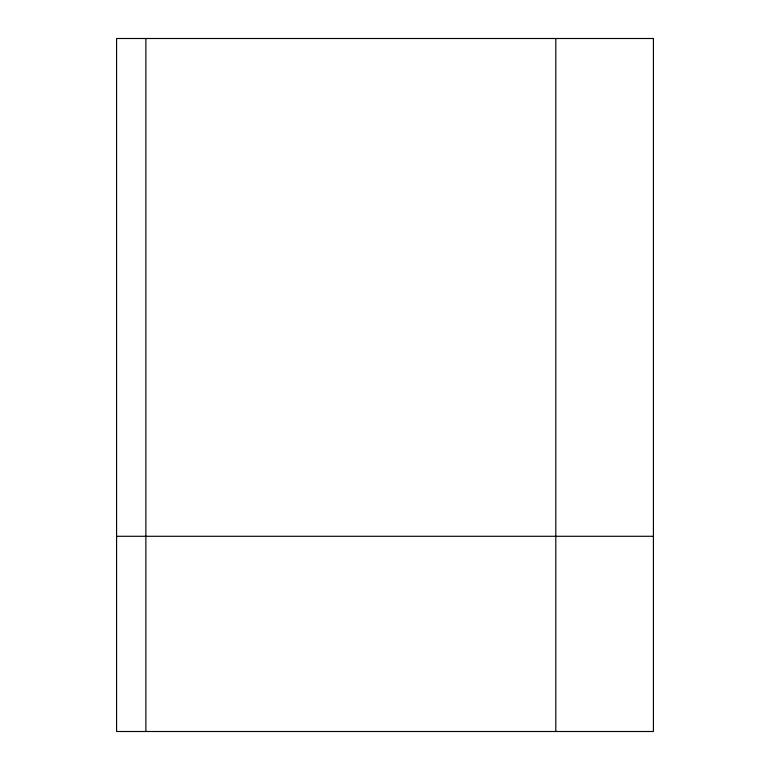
<?xml version="1.0" encoding="UTF-8"?>
<svg xmlns="http://www.w3.org/2000/svg" width="770" height="770" viewBox="0 0 770 770"><rect width="100%" height="100%" fill="white"/><g stroke="black" fill="none" stroke-linecap="round" stroke-linejoin="round"><path stroke-width="1.16" d="M116.588 536.286L653.412 536.286M555.805 38.5L555.805 731.5M145.867 38.5L145.867 731.5M653.412 38.5L116.588 38.5L116.588 731.5L653.412 731.5L653.412 38.5"/></g></svg>
